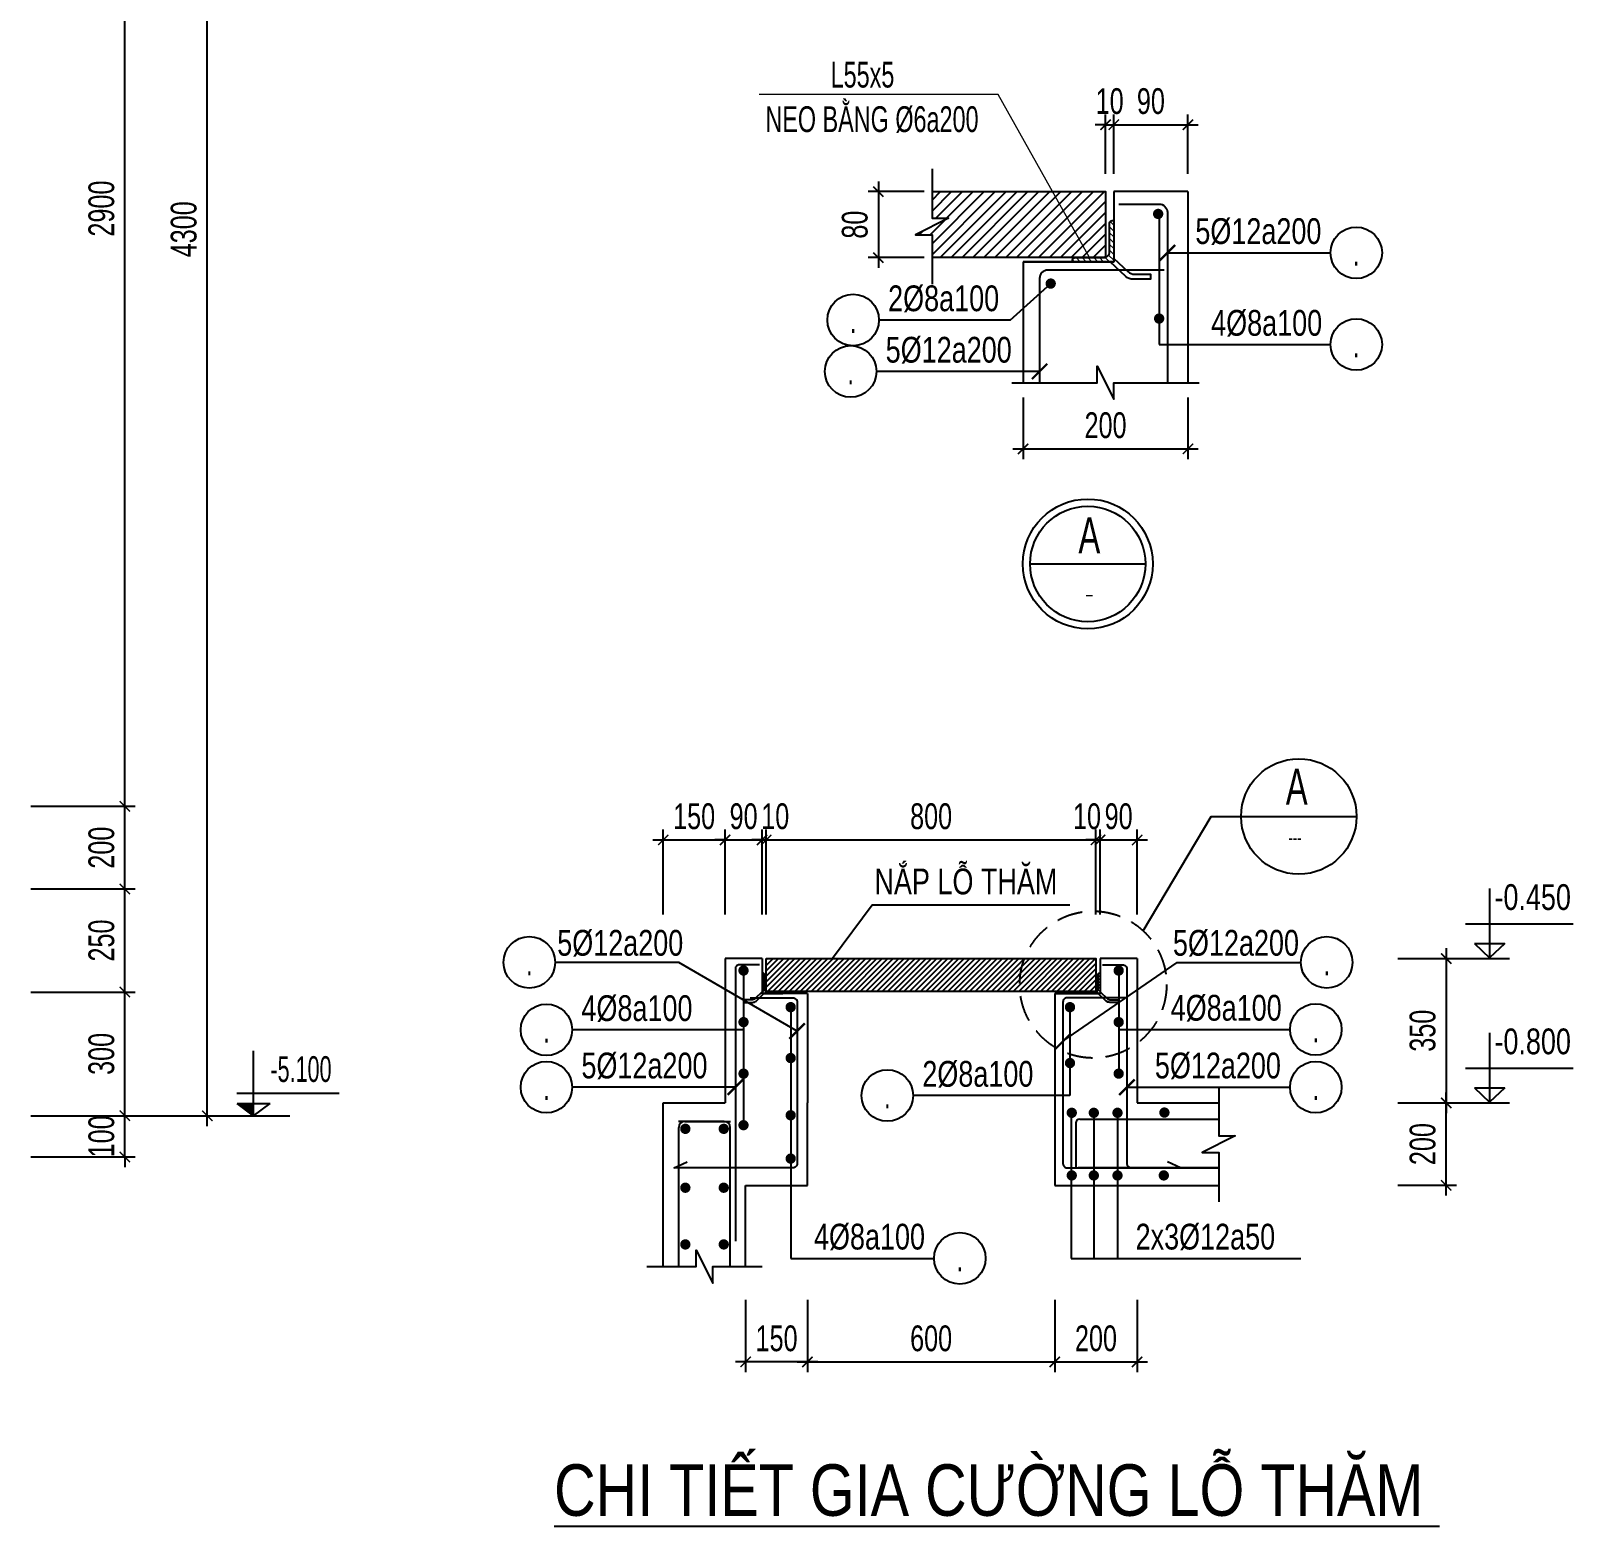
# Model space of a CAD drawing. Header units: millimetres. Extents: x -743195 to -406795, y -426565 to -367165.
# Drawn here: x -614747 to -599778, y -396091 to -381585 of the extents above; entities that cross this region are included whole.
import ezdxf
from ezdxf.enums import TextEntityAlignment as Align

# ---------------------------------------------------------------- set-up
doc = ezdxf.new("R2010")
doc.units = ezdxf.units.MM
doc.header["$LTSCALE"] = 1000
doc.header["$MEASUREMENT"] = 0
doc.linetypes.add('HIDDEN', pattern=[0.375, 0.25, -0.125])
for name, color, linetype in [('004HIDDEN', 252, 'HIDDEN'), ('02DIM', 1, 'Continuous'), ('BIGTEXT', 6, 'Continuous'), ('CDC.02.DIM', 1, 'Continuous'), ('CDC.03.BORDER', 3, 'Continuous'), ('CDC.05.STEEL', 4, 'Continuous'), ('CDC.06.TEXT', 2, 'Continuous'), ('CDC.10.HATCH', 251, 'Continuous'), ('CDC.14.STEELNUM', 3, 'Continuous'), ('CHI', 1, 'Continuous'), ('DIM', 1, 'Continuous'), ('KCS_CHI', 1, 'Continuous'), ('KCS_HATCH', 8, 'Continuous'), ('STEEL', 4, 'Continuous')]:
    doc.layers.add(name, color=color, linetype=linetype)
doc.layers.add('CDC_06.TEXT', color=2, linetype='Continuous', lineweight=18)
doc.layers.add('CDC_11.NOTE', color=8, linetype='Continuous', lineweight=18)
doc.styles.add('ARIAL', font='arial.ttf', dxfattribs={"width": 0.7})
doc.styles.add('KCS_SMTEXT', font='arial.ttf', dxfattribs={"width": 0.7})
doc.styles.add('ROMANS', font='', dxfattribs={"width": 0.8})
doc.styles.add('SMATEXT', font='arial.ttf', dxfattribs={"width": 0.65, "height": 250})
doc.styles.add('SMTEXT', font='arial.ttf', dxfattribs={"width": 0.7})
doc.styles.get('ROMANS').set_extended_font_data('.VnArial')
doc.dimstyles.new('1.25', dxfattribs={"dimscale": 100, "dimtxt": 2.5, "dimasz": 1, "dimexe": 1, "dimexo": 0, "dimgap": 1, "dimtad": 1, "dimdec": 0, "dimlfac": 0.25, "dimdsep": 46, "dimtxsty": 'ARIAL', "dimblk": 'ARCHTICK', "dimcen": 1, "dimdle": 1, "dimclrd": 1, "dimclre": 1, "dimclrt": 2, "dimadec": 0, "dimazin": 0, "dimtfac": 0.00072, "dimtdec": 0, "dimtix": 1, "dimtmove": 2, "dimatfit": 3, "dimldrblk": 'ARCHTICK', "dimfxl": 1, "dimtolj": 1, "dimarcsym": 0})
doc.dimstyles.new('1.50 HHT', dxfattribs={"dimscale": 100, "dimtxt": 2.5, "dimasz": 1, "dimexe": 1, "dimexo": 0, "dimgap": 1, "dimtad": 1, "dimdec": 0, "dimlfac": 0.5, "dimdsep": 46, "dimtxsty": 'ARIAL', "dimblk": 'ARCHTICK', "dimcen": 1, "dimdle": 1, "dimclrd": 1, "dimclre": 1, "dimclrt": 2, "dimadec": 0, "dimazin": 0, "dimtfac": 0.00072, "dimtdec": 0, "dimtix": 1, "dimtmove": 2, "dimatfit": 3, "dimldrblk": 'ARCHTICK', "dimfxl": 7, "dimtolj": 1, "dimarcsym": 1})

# ---------------------------------------------------------------- blocks, each defined once
blk = doc.blocks.new('_ArchTick')
at = {"color": 0, "linetype": 'ByBlock', "const_width": 0.15}
blk.add_lwpolyline([(-0.5, -0.5), (0.5, 0.5)], dxfattribs=at)
blk = doc.blocks.new('*D94')
at = {"layer": 'CDC.02.DIM', "color": 1, "lineweight": -2, "transparency": 16777216}
for p, q in [((-613834, -392110), (-613834, -392010)), ((-614747, -392110), (-613734, -392110)), ((-613834, -392510), (-613834, -392110)), ((-614747, -392510), (-613734, -392510)), ((-613834, -392510), (-613834, -392610))]:
    blk.add_line(p, q, dxfattribs=at)
at = {"layer": 'Defpoints', "color": 0, "transparency": 16777216}
for p in [(-614747, -392110), (-613834, -392110), (-614747, -392510)]:
    blk.add_point(p, dxfattribs=at)
at = {"layer": 'CDC.02.DIM', "color": 1, "lineweight": -2, "transparency": 16777216, "xscale": 100, "yscale": 100, "zscale": 100}
for p, rotation in [((-613834, -392110), 270), ((-613834, -392510), 90)]:
    blk.add_blockref('_ArchTick', p, dxfattribs=dict(at, rotation=rotation))
at = {"layer": 'CDC.02.DIM', "color": 2, "transparency": 16777216, "insert": (-614061, -392310), "char_height": 250, "attachment_point": 5, "rotation": 90, "style": 'ARIAL'}
blk.add_mtext('\\A1;100', dxfattribs=at)
blk = doc.blocks.new('*D95')
at = {"layer": 'CDC.02.DIM', "color": 1, "lineweight": -2, "transparency": 16777216}
for p, q in [((-613834, -392210), (-613834, -390810)), ((-614747, -390910), (-613734, -390910)), ((-614747, -392110), (-613734, -392110))]:
    blk.add_line(p, q, dxfattribs=at)
at = {"layer": 'Defpoints', "color": 0, "transparency": 16777216}
for p in [(-614747, -390910), (-613834, -390910), (-614747, -392110)]:
    blk.add_point(p, dxfattribs=at)
at = {"layer": 'CDC.02.DIM', "color": 1, "lineweight": -2, "transparency": 16777216, "xscale": 100, "yscale": 100, "zscale": 100}
for p, rotation in [((-613834, -390910), 90), ((-613834, -392110), 270)]:
    blk.add_blockref('_ArchTick', p, dxfattribs=dict(at, rotation=rotation))
at = {"layer": 'CDC.02.DIM', "color": 2, "transparency": 16777216, "insert": (-614061, -391510), "char_height": 250, "attachment_point": 5, "rotation": 90, "style": 'ARIAL'}
blk.add_mtext('\\A1;300', dxfattribs=at)
blk = doc.blocks.new('*D96')
at = {"layer": 'CDC.02.DIM', "color": 1, "lineweight": -2, "transparency": 16777216}
for p, q in [((-613834, -390010), (-613834, -389008)), ((-614747, -389108), (-613734, -389108)), ((-614747, -389910), (-613734, -389910))]:
    blk.add_line(p, q, dxfattribs=at)
at = {"layer": 'Defpoints', "color": 0, "transparency": 16777216}
for p in [(-614747, -389108), (-613834, -389108), (-614747, -389910)]:
    blk.add_point(p, dxfattribs=at)
at = {"layer": 'CDC.02.DIM', "color": 1, "lineweight": -2, "transparency": 16777216, "xscale": 100, "yscale": 100, "zscale": 100}
for p, rotation in [((-613834, -389108), 90), ((-613834, -389910), 270)]:
    blk.add_blockref('_ArchTick', p, dxfattribs=dict(at, rotation=rotation))
at = {"layer": 'CDC.02.DIM', "color": 2, "transparency": 16777216, "insert": (-614061, -389509), "char_height": 250, "attachment_point": 5, "rotation": 90, "style": 'ARIAL'}
blk.add_mtext('\\A1;200', dxfattribs=at)
blk = doc.blocks.new('CAODO')
at = {"layer": 'KCS_HATCH'}
blk.add_hatch(color=256, dxfattribs=at).paths.add_polyline_path([(-3269.7, 14651), (-3309.7, 14651), (-3269.7, 14621)])
at = {"layer": 'CHI'}
for q in [(-3309.7, 14651), (-3229.7, 14651)]:
    blk.add_line((-3269.7, 14621), q, dxfattribs=at)
at = {"layer": 'DIM'}
for p, q in [((-3309.7, 14651), (-3229.7, 14651)), ((-3269.7, 14621), (-3269.7, 14651)), ((-3357.2, 14621), (-3182.2, 14621))]:
    blk.add_line(p, q, dxfattribs=at)
at = {"layer": 'KCS_CHI'}
for p, q in [((-3269.7, 14621), (-3269.7, 14778.1)), ((-3310.2, 14675.4), (-3062.5, 14675.4))]:
    blk.add_line(p, q, dxfattribs=at)
blk = doc.blocks.new('*D108')
at = {"layer": 'CDC.02.DIM', "color": 1, "lineweight": -2, "transparency": 16777216}
for p, q in [((-614747, -377510), (-613734, -377510)), ((-613834, -389208), (-613834, -377410)), ((-614747, -389108), (-613734, -389108))]:
    blk.add_line(p, q, dxfattribs=at)
at = {"layer": 'Defpoints', "color": 0, "transparency": 16777216}
for p in [(-614747, -377510), (-613834, -377510), (-614747, -389108)]:
    blk.add_point(p, dxfattribs=at)
at = {"layer": 'CDC.02.DIM', "color": 1, "lineweight": -2, "transparency": 16777216, "xscale": 100, "yscale": 100, "zscale": 100}
for p, rotation in [((-613834, -377510), 90), ((-613834, -389108), 270)]:
    blk.add_blockref('_ArchTick', p, dxfattribs=dict(at, rotation=rotation))
at = {"layer": 'CDC.02.DIM', "color": 2, "transparency": 16777216, "insert": (-614061, -383309), "char_height": 250, "attachment_point": 5, "rotation": 90, "style": 'ARIAL'}
blk.add_mtext('\\A1;2900', dxfattribs=at)
blk = doc.blocks.new('*D112')
at = {"layer": 'CDC.02.DIM', "color": 1, "lineweight": -2, "transparency": 16777216}
for p, q in [((-614747, -389910), (-613734, -389910)), ((-613834, -391010), (-613834, -389810)), ((-614747, -390910), (-613734, -390910))]:
    blk.add_line(p, q, dxfattribs=at)
at = {"layer": 'Defpoints', "color": 0, "transparency": 16777216}
for p in [(-614747, -389910), (-613834, -389910), (-614747, -390910)]:
    blk.add_point(p, dxfattribs=at)
at = {"layer": 'CDC.02.DIM', "color": 1, "lineweight": -2, "transparency": 16777216, "xscale": 100, "yscale": 100, "zscale": 100}
for p, rotation in [((-613834, -389910), 90), ((-613834, -390910), 270)]:
    blk.add_blockref('_ArchTick', p, dxfattribs=dict(at, rotation=rotation))
at = {"layer": 'CDC.02.DIM', "color": 2, "transparency": 16777216, "insert": (-614061, -390410), "char_height": 250, "attachment_point": 5, "rotation": 90, "style": 'ARIAL'}
blk.add_mtext('\\A1;250', dxfattribs=at)
blk = doc.blocks.new('*D113')
at = {"layer": 'CDC.02.DIM', "color": 1, "lineweight": -2, "transparency": 16777216}
for p, q in [((-613034, -392210), (-613034, -374810)), ((-614747, -374910), (-612934, -374910)), ((-614747, -392110), (-612934, -392110))]:
    blk.add_line(p, q, dxfattribs=at)
at = {"layer": 'Defpoints', "color": 0, "transparency": 16777216}
for p in [(-614747, -374910), (-613034, -374910), (-614747, -392110)]:
    blk.add_point(p, dxfattribs=at)
at = {"layer": 'CDC.02.DIM', "color": 1, "lineweight": -2, "transparency": 16777216, "xscale": 100, "yscale": 100, "zscale": 100}
for p, rotation in [((-613034, -374910), 90), ((-613034, -392110), 270)]:
    blk.add_blockref('_ArchTick', p, dxfattribs=dict(at, rotation=rotation))
at = {"layer": 'CDC.02.DIM', "color": 2, "transparency": 16777216, "insert": (-613262, -383510), "char_height": 250, "attachment_point": 5, "rotation": 90, "style": 'ARIAL'}
blk.add_mtext('\\A1;4300', dxfattribs=at)
blk = doc.blocks.new('*D365')
at = {"layer": '02DIM', "color": 1, "lineweight": -2, "transparency": 16777216}
for p, q in [((-601010, -390485), (-601010, -392085)), ((-601479, -390585), (-600910, -390585)), ((-601479, -391985), (-600910, -391985))]:
    blk.add_line(p, q, dxfattribs=at)
at = {"layer": 'Defpoints', "color": 0, "transparency": 16777216}
for p in [(-601479, -390585), (-601479, -391985), (-601010, -391985)]:
    blk.add_point(p, dxfattribs=at)
at = {"layer": '02DIM', "color": 1, "lineweight": -2, "transparency": 16777216, "xscale": 100, "yscale": 100, "zscale": 100}
for p, rotation in [((-601010, -390585), 90), ((-601010, -391985), 270)]:
    blk.add_blockref('_ArchTick', p, dxfattribs=dict(at, rotation=rotation))
at = {"layer": '02DIM', "color": 2, "transparency": 16777216, "insert": (-601238, -391285), "char_height": 250, "attachment_point": 5, "rotation": 90, "style": 'ARIAL'}
blk.add_mtext('\\A1;350', dxfattribs=at)
blk = doc.blocks.new('*D366')
at = {"layer": '02DIM', "color": 1, "lineweight": -2, "transparency": 16777216}
for p, q in [((-601479, -391985), (-600910, -391985)), ((-601010, -392885), (-601010, -391885)), ((-601479, -392785), (-600910, -392785))]:
    blk.add_line(p, q, dxfattribs=at)
at = {"layer": 'Defpoints', "color": 0, "transparency": 16777216}
for p in [(-601479, -391985), (-601010, -391985), (-601479, -392785)]:
    blk.add_point(p, dxfattribs=at)
at = {"layer": '02DIM', "color": 1, "lineweight": -2, "transparency": 16777216, "xscale": 100, "yscale": 100, "zscale": 100}
for p, rotation in [((-601010, -391985), 90), ((-601010, -392785), 270)]:
    blk.add_blockref('_ArchTick', p, dxfattribs=dict(at, rotation=rotation))
at = {"layer": '02DIM', "color": 2, "transparency": 16777216, "insert": (-601238, -392385), "char_height": 250, "attachment_point": 5, "rotation": 90, "style": 'ARIAL'}
blk.add_mtext('\\A1;200', dxfattribs=at)
blk = doc.blocks.new('*D367')
at = {"layer": '02DIM', "color": 1, "lineweight": -2, "transparency": 16777216}
for p, q in [((-607209, -393896), (-607209, -394598)), ((-604809, -393896), (-604809, -394598)), ((-607309, -394498), (-604709, -394498))]:
    blk.add_line(p, q, dxfattribs=at)
at = {"layer": 'Defpoints', "color": 0, "transparency": 16777216}
for p in [(-607209, -393896), (-604809, -393896), (-604809, -394498)]:
    blk.add_point(p, dxfattribs=at)
at = {"layer": '02DIM', "color": 1, "lineweight": -2, "transparency": 16777216, "xscale": 100, "yscale": 100, "zscale": 100, "rotation": 180}
blk.add_blockref('_ArchTick', (-607209, -394498), dxfattribs=at)
at = {"layer": '02DIM', "color": 1, "lineweight": -2, "transparency": 16777216, "xscale": 100, "yscale": 100, "zscale": 100}
blk.add_blockref('_ArchTick', (-604809, -394498), dxfattribs=at)
at = {"layer": '02DIM', "color": 2, "transparency": 16777216, "insert": (-606009, -394271), "char_height": 250, "attachment_point": 5, "style": 'ARIAL'}
blk.add_mtext('\\A1;600', dxfattribs=at)
blk = doc.blocks.new('*D368')
at = {"layer": '02DIM', "color": 1, "lineweight": -2, "transparency": 16777216}
for p, q in [((-607809, -393896), (-607809, -394598)), ((-607209, -393896), (-607209, -394598)), ((-607109, -394498), (-607909, -394498))]:
    blk.add_line(p, q, dxfattribs=at)
at = {"layer": 'Defpoints', "color": 0, "transparency": 16777216}
for p in [(-607809, -393896), (-607209, -393896), (-607809, -394498)]:
    blk.add_point(p, dxfattribs=at)
at = {"layer": '02DIM', "color": 1, "lineweight": -2, "transparency": 16777216, "xscale": 100, "yscale": 100, "zscale": 100, "rotation": 180}
blk.add_blockref('_ArchTick', (-607809, -394498), dxfattribs=at)
at = {"layer": '02DIM', "color": 1, "lineweight": -2, "transparency": 16777216, "xscale": 100, "yscale": 100, "zscale": 100}
blk.add_blockref('_ArchTick', (-607209, -394498), dxfattribs=at)
at = {"layer": '02DIM', "color": 2, "transparency": 16777216, "insert": (-607509, -394271), "char_height": 250, "attachment_point": 5, "style": 'ARIAL'}
blk.add_mtext('\\A1;150', dxfattribs=at)
blk = doc.blocks.new('*D369')
at = {"layer": '02DIM', "color": 1, "lineweight": -2, "transparency": 16777216}
for p, q in [((-604809, -393896), (-604809, -394598)), ((-604009, -393896), (-604009, -394598)), ((-604909, -394498), (-603909, -394498))]:
    blk.add_line(p, q, dxfattribs=at)
at = {"layer": 'Defpoints', "color": 0, "transparency": 16777216}
for p in [(-604809, -393896), (-604009, -393896), (-604009, -394498)]:
    blk.add_point(p, dxfattribs=at)
at = {"layer": '02DIM', "color": 1, "lineweight": -2, "transparency": 16777216, "xscale": 100, "yscale": 100, "zscale": 100, "rotation": 180}
blk.add_blockref('_ArchTick', (-604809, -394498), dxfattribs=at)
at = {"layer": '02DIM', "color": 1, "lineweight": -2, "transparency": 16777216, "xscale": 100, "yscale": 100, "zscale": 100}
blk.add_blockref('_ArchTick', (-604009, -394498), dxfattribs=at)
at = {"layer": '02DIM', "color": 2, "transparency": 16777216, "insert": (-604409, -394271), "char_height": 250, "attachment_point": 5, "style": 'ARIAL'}
blk.add_mtext('\\A1;200', dxfattribs=at)
blk = doc.blocks.new('*D370')
at = {"layer": '02DIM', "color": 1, "lineweight": -2, "transparency": 16777216}
for p, q in [((-608609, -390157), (-608609, -389334)), ((-608009, -390157), (-608009, -389334)), ((-608709, -389434), (-607909, -389434))]:
    blk.add_line(p, q, dxfattribs=at)
at = {"layer": 'Defpoints', "color": 0, "transparency": 16777216}
for p in [(-608009, -389434), (-608609, -390157, 0), (-608009, -390157, 0)]:
    blk.add_point(p, dxfattribs=at)
at = {"layer": '02DIM', "color": 1, "lineweight": -2, "transparency": 16777216, "xscale": 100, "yscale": 100, "zscale": 100, "rotation": 180}
blk.add_blockref('_ArchTick', (-608609, -389434), dxfattribs=at)
at = {"layer": '02DIM', "color": 1, "lineweight": -2, "transparency": 16777216, "xscale": 100, "yscale": 100, "zscale": 100}
blk.add_blockref('_ArchTick', (-608009, -389434), dxfattribs=at)
at = {"layer": '02DIM', "color": 2, "transparency": 16777216, "insert": (-608309, -389206), "char_height": 250, "attachment_point": 5, "style": 'ARIAL'}
blk.add_mtext('\\A1;150', dxfattribs=at)
blk = doc.blocks.new('*D371')
at = {"layer": '02DIM', "color": 1, "lineweight": -2, "transparency": 16777216}
for p, q in [((-608009, -390157), (-608009, -389334)), ((-607649, -390157), (-607649, -389334)), ((-608009, -389434), (-608109, -389434)), ((-608009, -389434), (-607649, -389434)), ((-607649, -389434), (-607549, -389434))]:
    blk.add_line(p, q, dxfattribs=at)
at = {"layer": 'Defpoints', "color": 0, "transparency": 16777216}
for p in [(-607649, -389434), (-608009, -390157, 0), (-607649, -390157, 0)]:
    blk.add_point(p, dxfattribs=at)
at = {"layer": '02DIM', "color": 1, "lineweight": -2, "transparency": 16777216, "xscale": 100, "yscale": 100, "zscale": 100}
blk.add_blockref('_ArchTick', (-608009, -389434), dxfattribs=at)
at = {"layer": '02DIM', "color": 1, "lineweight": -2, "transparency": 16777216, "xscale": 100, "yscale": 100, "zscale": 100, "rotation": 180}
blk.add_blockref('_ArchTick', (-607649, -389434), dxfattribs=at)
at = {"layer": '02DIM', "color": 2, "transparency": 16777216, "insert": (-607829, -389206), "char_height": 250, "attachment_point": 5, "style": 'ARIAL'}
blk.add_mtext('\\A1;90', dxfattribs=at)
blk = doc.blocks.new('*D372')
at = {"layer": '02DIM', "color": 1, "lineweight": -2, "transparency": 16777216}
for p, q in [((-607609, -390157), (-607609, -389334)), ((-604409, -390157), (-604409, -389334)), ((-607709, -389434), (-604309, -389434))]:
    blk.add_line(p, q, dxfattribs=at)
at = {"layer": 'Defpoints', "color": 0, "transparency": 16777216}
for p in [(-604409, -389434), (-607609, -390157, 0), (-604409, -390157, 0)]:
    blk.add_point(p, dxfattribs=at)
at = {"layer": '02DIM', "color": 1, "lineweight": -2, "transparency": 16777216, "xscale": 100, "yscale": 100, "zscale": 100, "rotation": 180}
blk.add_blockref('_ArchTick', (-607609, -389434), dxfattribs=at)
at = {"layer": '02DIM', "color": 1, "lineweight": -2, "transparency": 16777216, "xscale": 100, "yscale": 100, "zscale": 100}
blk.add_blockref('_ArchTick', (-604409, -389434), dxfattribs=at)
at = {"layer": '02DIM', "color": 2, "transparency": 16777216, "insert": (-606009, -389206), "char_height": 250, "attachment_point": 5, "style": 'ARIAL'}
blk.add_mtext('\\A1;800', dxfattribs=at)
blk = doc.blocks.new('*D373')
at = {"layer": '02DIM', "color": 1, "lineweight": -2, "transparency": 16777216}
for p, q in [((-604369, -390157), (-604369, -389334)), ((-604009, -390157), (-604009, -389334)), ((-604369, -389434), (-604469, -389434)), ((-604369, -389434), (-604009, -389434)), ((-604009, -389434), (-603909, -389434))]:
    blk.add_line(p, q, dxfattribs=at)
at = {"layer": 'Defpoints', "color": 0, "transparency": 16777216}
for p in [(-604009, -389434), (-604369, -390157, 0), (-604009, -390157, 0)]:
    blk.add_point(p, dxfattribs=at)
at = {"layer": '02DIM', "color": 1, "lineweight": -2, "transparency": 16777216, "xscale": 100, "yscale": 100, "zscale": 100}
blk.add_blockref('_ArchTick', (-604369, -389434), dxfattribs=at)
at = {"layer": '02DIM', "color": 1, "lineweight": -2, "transparency": 16777216, "xscale": 100, "yscale": 100, "zscale": 100, "rotation": 180}
blk.add_blockref('_ArchTick', (-604009, -389434), dxfattribs=at)
at = {"layer": '02DIM', "color": 2, "transparency": 16777216, "insert": (-604189, -389206), "char_height": 250, "attachment_point": 5, "style": 'ARIAL'}
blk.add_mtext('\\A1;90', dxfattribs=at)
blk = doc.blocks.new('*D464')
at = {"layer": '02DIM', "color": 1, "lineweight": -2, "transparency": 16777216}
for p, q in [((-607649, -390157), (-607649, -389334)), ((-607609, -390157), (-607609, -389334)), ((-607649, -389434), (-607749, -389434)), ((-607649, -389434), (-607609, -389434)), ((-607609, -389434), (-607509, -389434))]:
    blk.add_line(p, q, dxfattribs=at)
at = {"layer": 'Defpoints', "color": 0, "transparency": 16777216}
for p in [(-607609, -389434), (-607649, -390157), (-607609, -390157)]:
    blk.add_point(p, dxfattribs=at)
at = {"layer": '02DIM', "color": 1, "lineweight": -2, "transparency": 16777216, "xscale": 100, "yscale": 100, "zscale": 100}
blk.add_blockref('_ArchTick', (-607649, -389434), dxfattribs=at)
at = {"layer": '02DIM', "color": 1, "lineweight": -2, "transparency": 16777216, "xscale": 100, "yscale": 100, "zscale": 100, "rotation": 180}
blk.add_blockref('_ArchTick', (-607609, -389434), dxfattribs=at)
at = {"layer": '02DIM', "color": 2, "transparency": 16777216, "insert": (-607522, -389206), "char_height": 250, "attachment_point": 5, "style": 'ARIAL'}
blk.add_mtext('\\A1;10', dxfattribs=at)
blk = doc.blocks.new('*D465')
at = {"layer": '02DIM', "color": 1, "lineweight": -2, "transparency": 16777216}
for p, q in [((-604409, -390157), (-604409, -389334)), ((-604369, -390157), (-604369, -389334)), ((-604409, -389434), (-604509, -389434)), ((-604369, -389434), (-604409, -389434)), ((-604369, -389434), (-604269, -389434))]:
    blk.add_line(p, q, dxfattribs=at)
at = {"layer": 'Defpoints', "color": 0, "transparency": 16777216}
for p in [(-604409, -389434), (-604409, -390157), (-604369, -390157)]:
    blk.add_point(p, dxfattribs=at)
at = {"layer": '02DIM', "color": 1, "lineweight": -2, "transparency": 16777216, "xscale": 100, "yscale": 100, "zscale": 100}
blk.add_blockref('_ArchTick', (-604409, -389434), dxfattribs=at)
at = {"layer": '02DIM', "color": 1, "lineweight": -2, "transparency": 16777216, "xscale": 100, "yscale": 100, "zscale": 100, "rotation": 180}
blk.add_blockref('_ArchTick', (-604369, -389434), dxfattribs=at)
at = {"layer": '02DIM', "color": 2, "transparency": 16777216, "insert": (-604496, -389206), "char_height": 250, "attachment_point": 5, "style": 'ARIAL'}
blk.add_mtext('\\A1;10', dxfattribs=at)
blk = doc.blocks.new('*D466')
at = {"layer": '004HIDDEN', "color": 1, "linetype": 'Continuous', "lineweight": -2, "transparency": 16777216}
for p, q in [((-604316, -382973), (-604316, -382396)), ((-604236, -382973), (-604236, -382396)), ((-604316, -382496), (-604416, -382496)), ((-604316, -382496), (-604236, -382496)), ((-604236, -382496), (-604136, -382496))]:
    blk.add_line(p, q, dxfattribs=at)
at = {"layer": 'Defpoints', "color": 0, "transparency": 16777216}
for p in [(-604236, -382496), (-604316, -382973), (-604236, -382973)]:
    blk.add_point(p, dxfattribs=at)
at = {"layer": '004HIDDEN', "color": 1, "lineweight": -2, "transparency": 16777216, "xscale": 100, "yscale": 100, "zscale": 100}
blk.add_blockref('_ArchTick', (-604316, -382496), dxfattribs=at)
at = {"layer": '004HIDDEN', "color": 1, "lineweight": -2, "transparency": 16777216, "xscale": 100, "yscale": 100, "zscale": 100, "rotation": 180}
blk.add_blockref('_ArchTick', (-604236, -382496), dxfattribs=at)
at = {"layer": '004HIDDEN', "color": 2, "transparency": 16777216, "insert": (-604276, -382268), "char_height": 250, "attachment_point": 5, "style": 'ARIAL'}
blk.add_mtext('\\A1;10', dxfattribs=at)
blk = doc.blocks.new('*D467')
at = {"layer": '004HIDDEN', "color": 1, "linetype": 'Continuous', "lineweight": -2, "transparency": 16777216}
for p, q in [((-604236, -382973), (-604236, -382396)), ((-603516, -382973), (-603516, -382396)), ((-604336, -382496), (-603416, -382496))]:
    blk.add_line(p, q, dxfattribs=at)
at = {"layer": 'Defpoints', "color": 0, "transparency": 16777216}
for p in [(-603516, -382496), (-604236, -382973), (-603516, -382973)]:
    blk.add_point(p, dxfattribs=at)
at = {"layer": '004HIDDEN', "color": 1, "lineweight": -2, "transparency": 16777216, "xscale": 100, "yscale": 100, "zscale": 100, "rotation": 180}
blk.add_blockref('_ArchTick', (-604236, -382496), dxfattribs=at)
at = {"layer": '004HIDDEN', "color": 1, "lineweight": -2, "transparency": 16777216, "xscale": 100, "yscale": 100, "zscale": 100}
blk.add_blockref('_ArchTick', (-603516, -382496), dxfattribs=at)
at = {"layer": '004HIDDEN', "color": 2, "transparency": 16777216, "insert": (-603876, -382268), "char_height": 250, "attachment_point": 5, "style": 'ARIAL'}
blk.add_mtext('\\A1;90', dxfattribs=at)
blk = doc.blocks.new('*D468')
at = {"layer": '004HIDDEN', "color": 1, "linetype": 'Continuous', "lineweight": -2, "transparency": 16777216}
for p, q in [((-606521, -383045), (-606521, -383885)), ((-606076, -383145), (-606621, -383145)), ((-606076, -383785), (-606621, -383785))]:
    blk.add_line(p, q, dxfattribs=at)
at = {"layer": 'Defpoints', "color": 0, "transparency": 16777216}
for p in [(-606076, -383145), (-606521, -383785), (-606076, -383785)]:
    blk.add_point(p, dxfattribs=at)
at = {"layer": '004HIDDEN', "color": 1, "lineweight": -2, "transparency": 16777216, "xscale": 100, "yscale": 100, "zscale": 100}
for p, rotation in [((-606521, -383145), 90), ((-606521, -383785), 270)]:
    blk.add_blockref('_ArchTick', p, dxfattribs=dict(at, rotation=rotation))
at = {"layer": '004HIDDEN', "color": 2, "transparency": 16777216, "insert": (-606749, -383465), "char_height": 250, "attachment_point": 5, "rotation": 90, "style": 'ARIAL'}
blk.add_mtext('\\A1;80', dxfattribs=at)
blk = doc.blocks.new('*D469')
at = {"layer": '004HIDDEN', "color": 1, "linetype": 'Continuous', "lineweight": -2, "transparency": 16777216}
for p, q in [((-605116, -385143), (-605116, -385740)), ((-603516, -385143), (-603516, -385740)), ((-605216, -385640), (-603416, -385640))]:
    blk.add_line(p, q, dxfattribs=at)
at = {"layer": 'Defpoints', "color": 0, "transparency": 16777216}
for p in [(-605116, -385143), (-603516, -385143), (-603516, -385640)]:
    blk.add_point(p, dxfattribs=at)
at = {"layer": '004HIDDEN', "color": 1, "lineweight": -2, "transparency": 16777216, "xscale": 100, "yscale": 100, "zscale": 100, "rotation": 180}
blk.add_blockref('_ArchTick', (-605116, -385640), dxfattribs=at)
at = {"layer": '004HIDDEN', "color": 1, "lineweight": -2, "transparency": 16777216, "xscale": 100, "yscale": 100, "zscale": 100}
blk.add_blockref('_ArchTick', (-603516, -385640), dxfattribs=at)
at = {"layer": '004HIDDEN', "color": 2, "transparency": 16777216, "insert": (-604316, -385412), "char_height": 250, "attachment_point": 5, "style": 'ARIAL'}
blk.add_mtext('\\A1;200', dxfattribs=at)
blk = doc.blocks.new('A$C61422F5F')
at = {"layer": 'CDC_11.NOTE', "ltscale": 3}
h = blk.add_hatch(dxfattribs=at)
h.set_pattern_fill('_USER', color=256, scale=20, angle=45, style=0, pattern_type=0)
h.set_pattern_definition([(45, (2070009.3, 342282.869), (-14.14213562, 14.14213562), [])])
edge = h.paths.add_edge_path()
edge.add_arc((48, 48), 28, 180, 270, ccw=False)
edge.add_line((20, 48), (20, 188))
edge.add_arc((8, 188), 12, 0, 90)
edge.add_line((8, 200), (0, 200))
edge.add_line((0, 200), (0, 0))
edge.add_line((0, 0), (200, 0))
edge.add_line((200, 0), (200, 8))
edge.add_arc((188, 8), 12, 0, 90)
edge.add_line((188, 20), (48, 20))
at = {"layer": 'CDC.05.STEEL', "ltscale": 3}
blk.add_lwpolyline([(8, 200), (0, 200), (0, 0), (200, 0), (200, 8, 0.414214), (188, 20), (48, 20, -0.414214), (20, 48), (20, 188, 0.414214)], format="xyb", close=True, dxfattribs=at)
blk.add_lwpolyline([(0, 16.4), (-68.5, -47.6, -0.190141), (-102.7, -61.1), (-178.2, -61.1), (-178.2, -85.1), (-93.2, -85.1, 0.190141), (-59.1, -71.6), (17.6, 0)], format="xyb", dxfattribs=at)

msp = doc.modelspace()

# ---------------------------------------------------------------- hatches: boundary and pattern name
at = {"layer": 'CDC.10.HATCH'}
h = msp.add_hatch(dxfattribs=at)
h.set_pattern_fill('ANSI31', color=256, scale=600)
h.set_pattern_definition([(45, (604502, 398025.704), (-53.0330086, 53.0330086), [])])
h.paths.add_polyline_path([(-605999.9, -383144.7), (-605999.9, -383403.6), (-605839.9, -383403.6), (-606159.9, -383563.6), (-605999.9, -383563.6), (-605999.9, -383784.7), (-604316.3, -383784.7), (-604316.3, -383144.7)])
h = msp.add_hatch(dxfattribs=at)
h.set_pattern_fill('ANSI31', color=256, scale=300)
h.paths.add_polyline_path([(-607609.1, -390585.2), (-604409.1, -390585.2), (-604409.1, -390905.2), (-607609.1, -390905.2)])

# ---------------------------------------------------------------- linework, layer by layer
at = {"layer": '004HIDDEN'}
msp.add_circle((-604436.5, -390837.5), 712.5, dxfattribs=at)
at = {"layer": '02DIM', "ltscale": 500}
for p, q in [((-600588.3, -389905.2), (-600588.3, -390579.6)), ((-600734.7, -390438.9), (-600441.8, -390438.9)), ((-600734.7, -390438.9), (-600588.3, -390579.6)), ((-600441.8, -390438.9), (-600588.3, -390579.6)), ((-600910.1, -390585.2), (-600396.8, -390585.2)), ((-600588.3, -391305.2), (-600588.3, -391979.6)), ((-600734.7, -391838.9), (-600441.8, -391838.9)), ((-600734.7, -391838.9), (-600588.3, -391979.6)), ((-600441.8, -391838.9), (-600588.3, -391979.6)), ((-600910.1, -391985.2), (-600396.8, -391985.2))]:
    msp.add_line(p, q, dxfattribs=at)
at = {"layer": '02DIM'}
for points in [[(-605999.9, -382923.6), (-605999.9, -383403.6), (-605839.9, -383403.6), (-606159.9, -383563.6), (-605999.9, -383563.6), (-605999.9, -384043.6)], [(-605226.3, -384998.4), (-604396.3, -384998.4), (-604396.3, -384838.4), (-604236.3, -385158.4), (-604236.3, -384998.4), (-603406.3, -384998.4)], [(-603216.9, -391825.2), (-603216.9, -392305.2), (-603056.9, -392305.2), (-603376.9, -392465.2), (-603216.9, -392465.2), (-603216.9, -392945.2)], [(-608769.1, -393573.6), (-608289.1, -393573.6), (-608289.1, -393413.6), (-608129.1, -393733.6), (-608129.1, -393573.6), (-607649.1, -393573.6)]]:
    msp.add_lwpolyline(points, dxfattribs=at)
at = {"layer": '02DIM', "ltscale": 500}
for points in [[(-600821.3, -390248.5), (-599777.7, -390248.5)], [(-600821.3, -391648.5), (-599777.7, -391648.5)]]:
    msp.add_lwpolyline(points, dxfattribs=at)
for points in [[(-600588.3, -390579.6), (-600588.3, -390438.9), (-600441.8, -390438.9), (-600588.3, -390579.6)], [(-600588.3, -391979.6), (-600588.3, -391838.9), (-600441.8, -391838.9), (-600588.3, -391979.6)]]:
    msp.add_solid(points, dxfattribs=at)
at = {"layer": 'CDC.02.DIM'}
msp.add_lwpolyline([(-605999.9, -383144.7), (-604316.3, -383144.7), (-604316.3, -383784.7), (-605999.9, -383784.7)], dxfattribs=at)
msp.add_lwpolyline([(-607609.1, -390585.2), (-604409.1, -390585.2), (-604409.1, -390905.2), (-607609.1, -390905.2)], close=True, dxfattribs=at)
at = {"layer": 'CDC.03.BORDER'}
for p, q in [((-604236.3, -383144.7), (-604236.3, -383824.7)), ((-603516.3, -383144.7), (-604236.3, -383144.7)), ((-603516.3, -383144.7), (-603516.3, -384998.4)), ((-605116.3, -383824.7), (-605116.3, -384998.4)), ((-604316.3, -383824.7), (-605116.3, -383824.7)), ((-605116.3, -383824.7), (-604236.3, -383824.7)), ((-608009.1, -390585.2), (-608009.1, -391985.2)), ((-607649.1, -390585.2), (-608009.1, -390585.2)), ((-607649.1, -390585.2), (-607649.1, -390925.2)), ((-604369.1, -390585.2), (-604369.1, -390925.2)), ((-604009.1, -390585.2), (-604369.1, -390585.2)), ((-604009.1, -390585.2), (-604009.1, -391985.2)), ((-607209.1, -390925.2), (-607649.1, -390925.2)), ((-607209.1, -390925.2), (-607209.1, -391985.2)), ((-604809.1, -390925.2), (-604809.1, -392785.2)), ((-604409.1, -390925.2), (-604809.1, -390925.2)), ((-604809.1, -390925.2), (-604369.1, -390925.2)), ((-608609.1, -391985.2), (-608009.1, -391985.2)), ((-608609.1, -393573.6), (-608609.1, -391985.2)), ((-607209.1, -392785.2), (-607209.1, -391985.2)), ((-604009.1, -391985.2), (-603216.9, -391985.2)), ((-607809.1, -392785.2), (-607209.1, -392785.2)), ((-607809.1, -393573.6), (-607809.1, -392785.2)), ((-604809.1, -392785.2), (-603216.9, -392785.2))]:
    msp.add_line(p, q, dxfattribs=at)
at = {"layer": 'CDC.05.STEEL', "ltscale": 3}
for centre in [(-604488.4, -386756.7), (-602440.2, -389206.7)]:
    msp.add_circle(centre, 560, dxfattribs=at)
at = {"layer": 'CDC.14.STEELNUM', "color": 1}
for centre in [(-601882.9, -383738), (-606766, -384390.2), (-601882.9, -384628), (-606789.7, -384889), (-609908.6, -390622, 0), (-602169.4, -390622, 0), (-609742.6, -391276.4), (-602275.7, -391272.9), (-609742.6, -391833), (-602275.7, -391833), (-606434.1, -391914), (-605730, -393493.3)]:
    msp.add_circle(centre, 250, dxfattribs=at)
at = {"layer": 'CDC_11.NOTE', "ltscale": 3}
msp.add_lwpolyline([(-604472.3, -383784.7), (-605359.8, -382201.5), (-607677.6, -382201.5)], dxfattribs=at)
at = {"layer": 'KCS_CHI'}
for p, q in [((-603795.8, -383354.8), (-603795.8, -384628)), ((-603716.3, -383738), (-602132.9, -383738)), ((-605243.4, -384390.2), (-604848.3, -384036.8)), ((-605243.4, -384390.2), (-606516, -384390.2)), ((-603795.8, -384628), (-602132.9, -384628)), ((-604956.3, -384889), (-606539.7, -384889)), ((-607829.7, -390683.4), (-607829.7, -392201.5)), ((-604188.6, -390683.4), (-604188.6, -391701.5)), ((-607371.1, -391081.6), (-607371.1, -393493.3)), ((-604661.2, -391056.6), (-604661.2, -391914)), ((-607829.7, -391276.4), (-609492.6, -391276.4)), ((-604188.6, -391272.9), (-602525.7, -391272.9)), ((-607909.1, -391833), (-609492.6, -391833)), ((-604109.1, -391833), (-602525.7, -391833)), ((-604661.2, -391914), (-606184.1, -391914)), ((-604649.8, -392105.7), (-604649.8, -393493.3)), ((-604430, -392106.4), (-604430, -393493.3)), ((-604200.1, -392106.4), (-604200.1, -393493.3)), ((-607371.1, -393493.3), (-605980, -393493.3)), ((-604649.8, -393493.3), (-602419.4, -393493.3))]:
    msp.add_line(p, q, dxfattribs=at)
at = {"layer": 'KCS_CHI', "ltscale": 3}
msp.add_line((-605048.4, -386756.7), (-603928.4, -386756.7), dxfattribs=at)
msp.add_lwpolyline([(-603950, -390317), (-603291.5, -389206.7), (-601880.2, -389206.7)], dxfattribs=at)
at = {"layer": 'KCS_CHI'}
msp.add_lwpolyline([(-604664.2, -390068.5), (-606580.9, -390068.5), (-606965.4, -390585.2)], dxfattribs=at)
at = {"layer": 'KCS_CHI', "elevation": 0}
for points in [[(-607309.1, -391288.5), (-608457.9, -390622), (-609658.6, -390622)], [(-604729.1, -391388), (-603620.1, -390622), (-602419.4, -390622)]]:
    msp.add_lwpolyline(points, dxfattribs=at)
at = {"layer": 'KCS_CHI', "ltscale": 3}
msp.add_circle((-604488.4, -386756.7), 630, dxfattribs=at)
at = {"layer": 'STEEL'}
for p, q in [((-608019.1, -392165.2), (-608460.6, -392165.2)), ((-608399.1, -392165.2), (-607957.7, -392165.2)), ((-608019.1, -392165.2), (-608108.7, -392165.2)), ((-604605.3, -392182.1), (-604605.3, -392608.2)), ((-604565.3, -392142.1), (-603216.9, -392142.1)), ((-608459.1, -393573.6), (-608459.1, -392225.2)), ((-607959.1, -393573.6), (-607959.1, -392225.2)), ((-603216.9, -392615.2), (-604582.6, -392615.2)), ((-604480.8, -392615.2), (-603216.9, -392615.2))]:
    msp.add_line(p, q, dxfattribs=at)
for points in [[(-604186.9, -383264.7), (-603796.3, -383264.7, -0.4142136), (-603716.3, -383344.7), (-603716.3, -384998.4)], [(-603745.7, -383906), (-604876.3, -383906, 0.4142136), (-604956.3, -383986), (-604956.3, -384998.4)], [(-607673.8, -390645.2), (-607869.1, -390645.2, 0.4142136), (-607909.1, -390685.2), (-607909.1, -393325.2)], [(-604344.5, -390645.2), (-604149.1, -390645.2, -0.4142136), (-604109.1, -390685.2), (-604109.1, -392575.2)], [(-607764.5, -390965.8), (-607349.1, -390965.8, -0.4142136), (-607309.1, -391005.8), (-607309.1, -392575.2, -0.4142136), (-607349.1, -392615.2), (-608503, -392615.2), (-608375.9, -392555.8)], [(-604123.8, -390965.8), (-604689.1, -390965.8, 0.4142136), (-604729.1, -391005.8), (-604729.1, -392575.2, 0.4142136), (-604689.1, -392615.2), (-603587.9, -392615.2), (-603715, -392555.8)]]:
    msp.add_lwpolyline(points, format="xyb", dxfattribs=at)
at = {"layer": 'STEEL', "color": 1, "const_width": 50}
for points in [[(-603780.5, -383361, -1), (-603830.5, -383361, -1)], [(-604823.3, -384036.8, -1), (-604873.3, -384036.8, -1)], [(-603770.8, -384376.2, -1), (-603820.8, -384376.2, -1)], [(-607854.7, -390701.5, 1), (-607804.7, -390701.5, 1)], [(-604163.6, -390701.5, -1), (-604213.6, -390701.5, -1)], [(-607397.1, -391056.6, 1), (-607347.1, -391056.6, 1)], [(-604636.2, -391056.6, -1), (-604686.2, -391056.6, -1)], [(-607854.7, -391201.5, 1), (-607804.7, -391201.5, 1)], [(-604163.6, -391201.5, -1), (-604213.6, -391201.5, -1)], [(-607397.1, -391550.4, 1), (-607347.1, -391550.4, 1)], [(-604636.2, -391598.7, -1), (-604686.2, -391598.7, -1)], [(-607854.7, -391701.5, 1), (-607804.7, -391701.5, 1)], [(-604163.6, -391701.5, -1), (-604213.6, -391701.5, -1)], [(-604619, -392081.4, 1), (-604669, -392081.4, 1)], [(-604455, -392081.4, -1), (-604405, -392081.4, -1)], [(-604225.1, -392081.4, -1), (-604175.1, -392081.4, -1)], [(-603769.7, -392079, 1), (-603719.7, -392079, 1)], [(-607854.7, -392201.5, 1), (-607804.7, -392201.5, 1)], [(-607397, -392105.2, -1), (-607347, -392105.2, -1)], [(-608419.2, -392236.9, 1), (-608369.2, -392236.9, 1)], [(-608046.6, -392236.9, 1), (-607996.6, -392236.9, 1)], [(-607397, -392525.8, -1), (-607347, -392525.8, -1)], [(-608419.2, -392808.3, 1), (-608369.2, -392808.3, 1)], [(-608046.6, -392808.3, 1), (-607996.6, -392808.3, 1)], [(-604619, -392689, -1), (-604669, -392689, -1)], [(-604455, -392689, 1), (-604405, -392689, 1)], [(-604225.1, -392689, 1), (-604175.1, -392689, 1)], [(-603775.7, -392689, 1), (-603725.7, -392689, 1)], [(-608419.2, -393358.4, 1), (-608369.2, -393358.4, 1)], [(-608046.6, -393358.4, 1), (-607996.6, -393358.4, 1)]]:
    msp.add_lwpolyline(points, format="xyb", close=True, dxfattribs=at)
at = {"layer": 'STEEL'}
for centre, radius, start, end in [((-608399.1, -392225.2), 60, 90, 180), ((-608019.1, -392225.2), 60, 0, 90), ((-604565.3, -392182.1), 40, 90, 180), ((-604069.1, -392575.2), 40, 180, 270)]:
    msp.add_arc(centre, radius, start, end, dxfattribs=at)

# ---------------------------------------------------------------- block references
at = {"layer": 'CDC.03.BORDER', "ltscale": 3, "xscale": -2, "yscale": 2, "zscale": 2}
msp.add_blockref('A$C61422F5F', (-604236.3, -383824.7), dxfattribs=at)
at = {"layer": 'CDC.03.BORDER', "ltscale": 3}
msp.add_blockref('A$C61422F5F', (-607649.1, -390925.2), dxfattribs=at)
at = {"layer": 'CDC.03.BORDER', "ltscale": 3, "xscale": -1}
msp.add_blockref('A$C61422F5F', (-604369.1, -390925.2), dxfattribs=at)
at = {"layer": 'KCS_CHI', "xscale": -150, "yscale": 150, "zscale": 100, "rotation": 270}
for p in [(-603716.3, -383738), (-604956.3, -384889), (-607309.1, -391288.5, 0), (-604729.1, -391388, 0), (-607909.1, -391833), (-604109.1, -391833)]:
    msp.add_blockref('_ArchTick', p, dxfattribs=at)
at = {"layer": 'KCS_CHI', "xscale": 4, "yscale": 4, "zscale": 4}
msp.add_blockref('CAODO', (-599505.4, -450594), dxfattribs=at)

# ---------------------------------------------------------------- texts
at = {"layer": 'BIGTEXT', "style": 'SMTEXT', "width": 0.8}
msp.add_text('%%UCHI TIẾT GIA CƯỜNG LỖ THĂM ', height=500, dxfattribs=at).set_placement((-605372.4, -395991.4, 0), align=Align.CENTER)
at = {"layer": 'CDC.05.STEEL', "ltscale": 3}
for s, height, style, width, p in [('A', 350, 'ROMANS', 0.65, (-604473.4, -386478)), ('_', 140, 'ROMANS', 0.55, (-604473.4, -386960.8)), ('A', 350, 'ARIAL', 0.65, (-602460.4, -388916.7)), ('---', 140, 'ROMANS', 0.65, (-602477.5, -389410.8))]:
    msp.add_text(s, height=height, dxfattribs=dict(at, style=style, width=width)).set_placement(p, align=Align.MIDDLE_CENTER)
at = {"layer": 'CDC.06.TEXT', "color": 2, "style": 'SMTEXT', "width": 0.75}
for s, p in [('5%%C12a200', (-603444.4, -383652.6)), ('2%%C8a100', (-606426.3, -384304.7)), ('4%%C8a100', (-603291.2, -384542.6)), ('5%%C12a200', (-606450, -384803.6)), ('5%%C12a200', (-609637.9, -390557.3, 0)), ('5%%C12a200', (-603662, -390557.3, 0)), ('4%%C8a100', (-609402.8, -391191)), ('4%%C8a100', (-603684.1, -391187.4)), ('5%%C12a200', (-609402.8, -391747.5)), ('2%%C8a100', (-606094.3, -391828.6)), ('5%%C12a200', (-603837.3, -391747.5)), ('4%%C8a100', (-607146, -393407.8)), ('2x3%%C12a50', (-604024.3, -393407.8))]:
    msp.add_text(s, height=250, dxfattribs=at).set_placement(p)
at = {"layer": 'CDC.06.TEXT', "color": 3, "style": 'KCS_SMTEXT', "width": 0.75}
msp.add_text('NẮP LỖ THĂM', height=250, dxfattribs=at).set_placement((-606559, -389962))
at = {"layer": 'CDC.06.TEXT', "color": 2, "style": 'SMTEXT', "width": 0.75}
for s, p in [('-0.450', (-600541.8, -389863.5)), ('-0.800', (-600541.8, -391263.5))]:
    msp.add_text(s, height=250, dxfattribs=at).set_placement(p, align=Align.TOP_LEFT)
at = {"layer": 'CDC.06.TEXT', "color": 2, "style": 'KCS_SMTEXT', "width": 0.6}
msp.add_text('-5.100', height=250, dxfattribs=at).set_placement((-612124.9, -391782.1), align=Align.CENTER)
at = {"layer": 'CDC.14.STEELNUM', "color": 2, "style": 'SMATEXT', "width": 0.65}
for p in [(-601882.9, -383738), (-606766, -384390.2), (-601882.9, -384628), (-606789.7, -384889), (-609908.6, -390622, 0), (-602169.4, -390622, 0), (-609742.6, -391276.4), (-602275.7, -391272.9), (-609742.6, -391833), (-606434.1, -391914), (-602275.7, -391833), (-605730, -393493.3)]:
    msp.add_text('.', height=250, dxfattribs=at).set_placement(p, align=Align.MIDDLE)
at = {"layer": 'CDC_06.TEXT', "ltscale": 3, "style": 'ARIAL', "width": 0.65}
for s, p in [('L55x5 ', (-606984.3, -382134.8)), ('NEO BẰNG %%C6a200', (-607617.6, -382566.5))]:
    msp.add_text(s, height=250, dxfattribs=at).set_placement(p)

# ---------------------------------------------------------------- dimensions: what is measured, and where the dimension line sits
at = {"layer": '004HIDDEN'}
for base, p1, p2, picture, middle in [((-604236.3, -382495.6), (-604316.3, -382973.5), (-604236.3, -382973.5), '*D466', (-604276.3, -382268)), ((-603516.3, -382495.6), (-604236.3, -382973.5), (-603516.3, -382973.5), '*D467', (-603876.3, -382268)), ((-603516.3, -385640), (-605116.3, -385142.8), (-603516.3, -385142.8), '*D469', (-604316.3, -385412.4))]:
    dim = msp.add_linear_dim(base=base, p1=p1, p2=p2, dimstyle='1.50 HHT', override={"dimlfac": 0.125}, dxfattribs=at)
    dim.commit()
    dim.dimension.update_dxf_attribs({"geometry": picture, "text_midpoint": middle})
dim = msp.add_linear_dim(base=(-606521.4, -383784.7), p1=(-606076.4, -383144.7), p2=(-606076.4, -383784.7), angle=90, dimstyle='1.50 HHT', override={"dimlfac": 0.125}, dxfattribs=at)
dim.commit()
dim.dimension.update_dxf_attribs({"geometry": '*D468', "text_midpoint": (-606749, -383464.7)})
at = {"layer": '02DIM'}
for base, p1, p2, picture, middle in [((-608009.1, -389433.6, 0), (-608609.1, -390156.8), (-608009.1, -390156.8), '*D370', (-608309.1, -389206, 0)), ((-607649.1, -389433.6, 0), (-608009.1, -390156.8), (-607649.1, -390156.8), '*D371', (-607829.1, -389206, 0)), ((-604409.1, -389433.6, 0), (-607609.1, -390156.8), (-604409.1, -390156.8), '*D372', (-606009.1, -389206, 0)), ((-604009.1, -389433.6, 0), (-604369.1, -390156.8), (-604009.1, -390156.8), '*D373', (-604189.1, -389206, 0)), ((-607809.1, -394498.3, 0), (-607209.1, -393896.2, 0), (-607809.1, -393896.2, 0), '*D368', (-607509.1, -394270.6, 0)), ((-604809.1, -394498.3, 0), (-607209.1, -393896.2, 0), (-604809.1, -393896.2, 0), '*D367', (-606009.1, -394270.6, 0)), ((-604009.1, -394498.3, 0), (-604809.1, -393896.2, 0), (-604009.1, -393896.2, 0), '*D369', (-604409.1, -394270.6, 0))]:
    dim = msp.add_linear_dim(base=base, p1=p1, p2=p2, dimstyle='1.25', dxfattribs=at)
    dim.commit()
    dim.dimension.update_dxf_attribs({"geometry": picture, "text_midpoint": middle})
dim = msp.add_linear_dim(base=(-607609.1, -389433.6), p1=(-607649.1, -390156.8), p2=(-607609.1, -390156.8), dimstyle='1.25', dxfattribs=at)
dim.commit()
dim.dimension.update_dxf_attribs({"geometry": '*D464', "text_midpoint": (-607522.3, -389206), "dimtype": 160})
dim = msp.add_linear_dim(base=(-604409.1, -389433.6), p1=(-604369.1, -390156.8), p2=(-604409.1, -390156.8), angle=180, dimstyle='1.25', dxfattribs=at)
dim.commit()
dim.dimension.update_dxf_attribs({"geometry": '*D465', "text_midpoint": (-604496, -389206), "dimtype": 160})
for p1, distance, picture, middle in [((-601479.1, -390585.2), 469, '*D365', (-601237.9, -391285.2)), ((-601479.1, -392785.2), -469, '*D366', (-601237.8, -392385.2))]:
    dim = msp.add_aligned_dim(p1=p1, p2=(-601479.1, -391985.2), distance=distance, dimstyle='1.25', dxfattribs=at)
    dim.commit()
    dim.dimension.update_dxf_attribs({"geometry": picture, "text_midpoint": middle})
at = {"layer": 'CDC.02.DIM'}
for base, p1, p2, picture, middle in [((-613034.2, -374910), (-614746.6, -392110), (-614746.6, -374910), '*D113', (-613261.9, -383510)), ((-613833.6, -377510), (-614746.6, -389108.2), (-614746.6, -377510), '*D108', (-614061.3, -383309.1)), ((-613833.6, -389108.2), (-614746.6, -389910), (-614746.6, -389108.2), '*D96', (-614061.3, -389509.1)), ((-613833.6, -389910), (-614746.6, -390910), (-614746.6, -389910), '*D112', (-614061.3, -390410)), ((-613833.6, -390910), (-614746.6, -392110), (-614746.6, -390910), '*D95', (-614061.4, -391510)), ((-613833.6, -392110), (-614746.6, -392510), (-614746.6, -392110), '*D94', (-614061.3, -392310))]:
    dim = msp.add_linear_dim(base=base, p1=p1, p2=p2, angle=90, dimstyle='1.25', dxfattribs=at)
    dim.commit()
    dim.dimension.update_dxf_attribs({"geometry": picture, "text_midpoint": middle})

doc.saveas('drawing.dxf')
